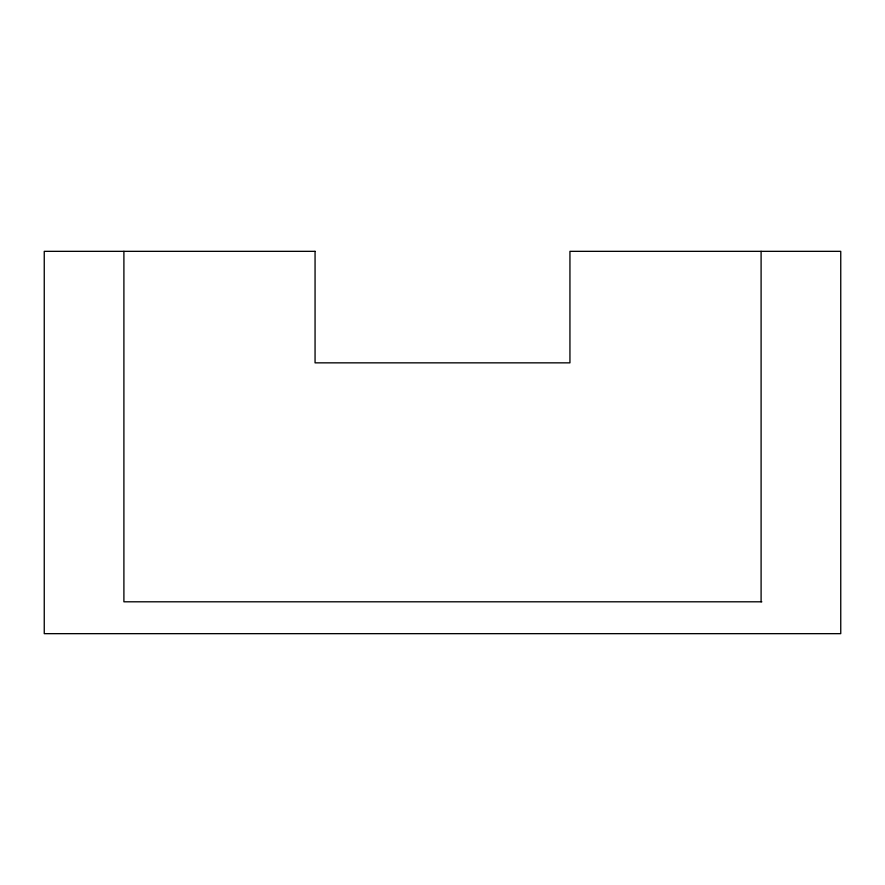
<?xml version="1.0" encoding="UTF-8"?>
<svg xmlns="http://www.w3.org/2000/svg" width="885" height="885" viewBox="0 0 885 885"><rect width="100%" height="100%" fill="white"/><g stroke="black" fill="none" stroke-linecap="round" stroke-linejoin="round"><path stroke-width="1.33" d="M761.841 601.8L123.9 601.8L123.9 251.34M761.1 251.34L761.1 601.8M315.06 251.34L44.25 251.34L44.25 633.66L840.75 633.66L840.75 251.34L569.94 251.34L569.94 362.85L315.06 362.85L315.06 251.34"/></g></svg>
